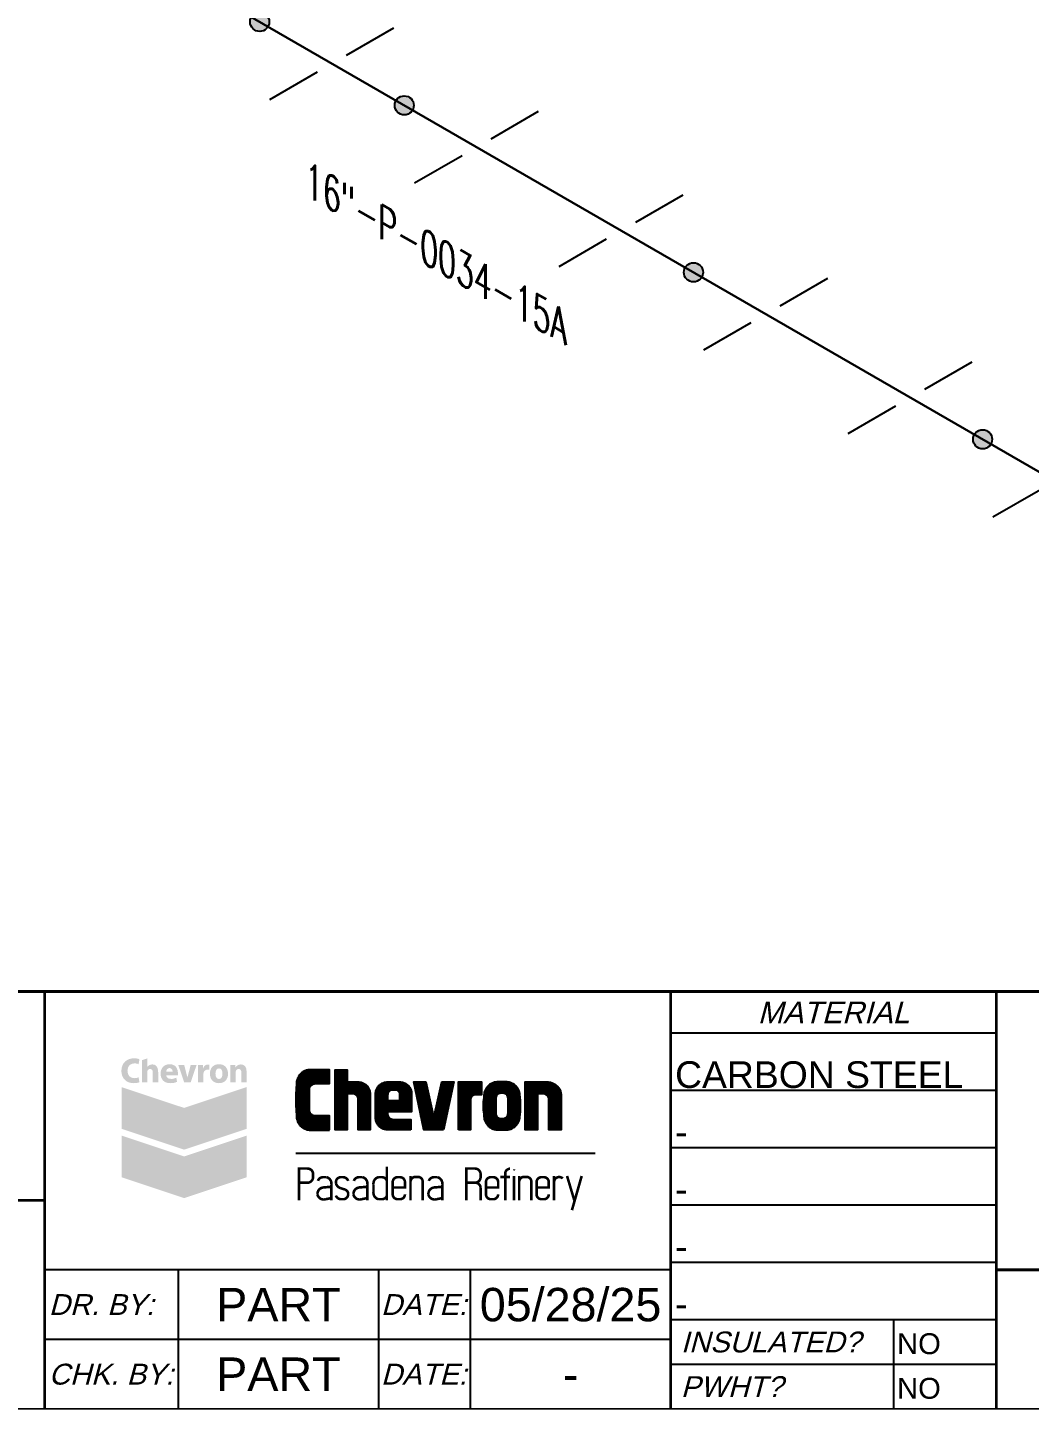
# Model space of a CAD drawing. Header units: inches. Extents: x 0.1 to 17.4, y 0.1 to 11.4.
# Drawn here: x 10.324 to 13.324, y 0.246 to 4.386 of the extents above; entities that cross this region are included whole.
import ezdxf
from ezdxf.enums import TextEntityAlignment as Align

# ---------------------------------------------------------------- set-up
doc = ezdxf.new("R2010")
doc.units = ezdxf.units.IN
doc.header["$MEASUREMENT"] = 0
for name, color, linetype in [('BORDER', 3, 'Continuous'), ('BORDERTEXT', 7, 'Continuous'), ('FITTINGS', 4, 'Continuous'), ('LOGO', 8, 'Continuous'), ('TEXT', 7, 'Continuous'), ('WELD POINTS', 41, 'Continuous')]:
    doc.layers.add(name, color=color, linetype=linetype)
doc.layers.add('PIPE', color=7, linetype='Continuous', lineweight=30)
doc.styles.add('FEASStandard', font='arial.ttf')
doc.styles.add('PART_Standard', font='romans', dxfattribs={"width": 0.8, "height": 0.09})
doc.styles.add('Richmond', font='arial.ttf')

# ---------------------------------------------------------------- blocks, each defined once
blk = doc.blocks.new('Border')
at = {"layer": 'LOGO', "lineweight": 0}
h = blk.add_hatch(color=164, dxfattribs=at)
edge = h.paths.add_edge_path()
edge.add_spline(control_points=[(10.6588, 1.2286), (10.656, 1.2272), (10.6503, 1.2255), (10.6417, 1.2255), (10.6182, 1.2255), (10.6047, 1.2417), (10.6047, 1.2623), (10.6047, 1.2869), (10.6219, 1.3), (10.6433, 1.3), (10.6516, 1.3), (10.656, 1.2984), (10.6588, 1.2969), (10.6588, 1.2969), (10.6562, 1.2822), (10.6562, 1.2822), (10.6531, 1.2836), (10.6497, 1.2848), (10.644, 1.2848), (10.6338, 1.2848), (10.6229, 1.2788), (10.6229, 1.2626), (10.6229, 1.2482), (10.6316, 1.2405), (10.644, 1.2405), (10.649, 1.2405), (10.6523, 1.2415), (10.6562, 1.2433), (10.6562, 1.2433), (10.6588, 1.2286), (10.6588, 1.2286)], knot_values=[0, 0, 0, 0, 1, 1, 1, 2, 2, 2, 3, 3, 3, 4, 4, 4, 5, 5, 5, 6, 6, 6, 7, 7, 7, 8, 8, 8, 9, 9, 9, 10, 10, 10, 10], degree=3, periodic=0)
h = blk.add_hatch(color=164, dxfattribs=at)
edge = h.paths.add_edge_path()
edge.add_spline(control_points=[(10.6979, 1.2817), (10.6916, 1.2817), (10.6855, 1.2788), (10.6823, 1.2742), (10.6823, 1.2742), (10.6821, 1.2742), (10.6821, 1.2742), (10.6821, 1.2742), (10.6821, 1.2997), (10.6821, 1.2997), (10.6821, 1.2997), (10.6662, 1.2942), (10.6662, 1.2942), (10.6662, 1.2942), (10.6662, 1.2277), (10.6662, 1.2277), (10.6662, 1.2277), (10.6821, 1.2277), (10.6821, 1.2277), (10.6821, 1.2277), (10.6821, 1.2587), (10.6821, 1.2587), (10.6821, 1.2632), (10.6851, 1.2681), (10.6906, 1.2681), (10.6966, 1.2681), (10.6989, 1.2633), (10.6989, 1.2565), (10.6989, 1.2565), (10.6989, 1.2277), (10.6989, 1.2277), (10.6989, 1.2277), (10.7149, 1.2277), (10.7149, 1.2277), (10.7149, 1.2277), (10.7149, 1.2587), (10.7149, 1.2587), (10.7149, 1.2745), (10.7081, 1.2817), (10.6979, 1.2817)], knot_values=[0, 0, 0, 0, 1, 1, 1, 2, 2, 2, 3, 3, 3, 4, 4, 4, 5, 5, 5, 6, 6, 6, 7, 7, 7, 8, 8, 8, 9, 9, 9, 10, 10, 10, 11, 11, 11, 12, 12, 12, 13, 13, 13, 13], degree=3, periodic=0)
h = blk.add_hatch(color=164, dxfattribs=at)
edge = h.paths.add_edge_path(flags=16)
edge.add_spline(control_points=[(10.7582, 1.26), (10.7582, 1.2639), (10.7563, 1.2708), (10.7489, 1.2708), (10.7424, 1.2708), (10.7393, 1.2652), (10.7389, 1.26), (10.7389, 1.26), (10.7582, 1.26), (10.7582, 1.26)], knot_values=[0, 0, 0, 0, 1, 1, 1, 2, 2, 2, 3, 3, 3, 3], degree=3, periodic=0)
edge = h.paths.add_edge_path()
edge.add_spline(control_points=[(10.739, 1.2487), (10.7396, 1.2419), (10.7452, 1.2384), (10.7538, 1.2383), (10.759, 1.2382), (10.765, 1.2397), (10.7691, 1.2421), (10.7691, 1.2421), (10.7715, 1.2297), (10.7715, 1.2297), (10.7654, 1.2267), (10.7585, 1.2255), (10.7514, 1.2255), (10.7324, 1.2255), (10.7222, 1.2369), (10.7222, 1.2544), (10.7222, 1.2713), (10.7332, 1.2823), (10.7496, 1.2823), (10.7665, 1.2823), (10.7741, 1.2698), (10.7741, 1.2542), (10.7741, 1.2526), (10.7739, 1.2499), (10.7737, 1.2487), (10.7737, 1.2487), (10.739, 1.2487), (10.739, 1.2487)], knot_values=[0, 0, 0, 0, 1, 1, 1, 2, 2, 2, 3, 3, 3, 4, 4, 4, 5, 5, 5, 6, 6, 6, 7, 7, 7, 8, 8, 8, 9, 9, 9, 9], degree=3, periodic=0)
blk.add_hatch(color=164, dxfattribs=at).paths.add_polyline_path([(10.7929, 1.2277), (10.7752, 1.28), (10.7928, 1.28), (10.8024, 1.243), (10.8027, 1.243), (10.8123, 1.28), (10.8299, 1.28), (10.8123, 1.2277)])
h = blk.add_hatch(color=164, dxfattribs=at)
edge = h.paths.add_edge_path()
edge.add_spline(control_points=[(10.8345, 1.2628), (10.8345, 1.2705), (10.8342, 1.2756), (10.8339, 1.28), (10.8339, 1.28), (10.8489, 1.28), (10.8489, 1.28), (10.8489, 1.28), (10.8494, 1.2703), (10.8494, 1.2703), (10.8494, 1.2703), (10.8498, 1.2703), (10.8498, 1.2703), (10.8524, 1.278), (10.8575, 1.2809), (10.8627, 1.2812), (10.8651, 1.2814), (10.8665, 1.2812), (10.868, 1.2809), (10.868, 1.2809), (10.868, 1.2656), (10.868, 1.2656), (10.8665, 1.2659), (10.8636, 1.2662), (10.8616, 1.266), (10.8554, 1.2655), (10.8517, 1.261), (10.8507, 1.2559), (10.8505, 1.2548), (10.8504, 1.2536), (10.8504, 1.2522), (10.8504, 1.2522), (10.8504, 1.2277), (10.8504, 1.2277), (10.8504, 1.2277), (10.8345, 1.2277), (10.8345, 1.2277), (10.8345, 1.2277), (10.8345, 1.2628), (10.8345, 1.2628)], knot_values=[0, 0, 0, 0, 1, 1, 1, 2, 2, 2, 3, 3, 3, 4, 4, 4, 5, 5, 5, 6, 6, 6, 7, 7, 7, 8, 8, 8, 9, 9, 9, 10, 10, 10, 11, 11, 11, 12, 12, 12, 13, 13, 13, 13], degree=3, periodic=0)
h = blk.add_hatch(color=164, dxfattribs=at)
edge = h.paths.add_edge_path(flags=16)
edge.add_spline(control_points=[(10.9075, 1.2539), (10.9075, 1.2624), (10.9046, 1.2698), (10.897, 1.2698), (10.8894, 1.2698), (10.8865, 1.2624), (10.8865, 1.2539), (10.8865, 1.2453), (10.8894, 1.2379), (10.897, 1.2379), (10.9046, 1.2379), (10.9075, 1.2453), (10.9075, 1.2539)], knot_values=[0, 0, 0, 0, 1, 1, 1, 2, 2, 2, 3, 3, 3, 4, 4, 4, 4], degree=3, periodic=0)
edge = h.paths.add_edge_path()
edge.add_spline(control_points=[(10.9241, 1.2539), (10.9241, 1.2367), (10.9138, 1.2255), (10.897, 1.2255), (10.8802, 1.2255), (10.8699, 1.2367), (10.8699, 1.2539), (10.8699, 1.271), (10.8802, 1.2823), (10.897, 1.2823), (10.9138, 1.2823), (10.9241, 1.271), (10.9241, 1.2539)], knot_values=[0, 0, 0, 0, 1, 1, 1, 2, 2, 2, 3, 3, 3, 4, 4, 4, 4], degree=3, periodic=0)
h = blk.add_hatch(color=164, dxfattribs=at)
edge = h.paths.add_edge_path()
edge.add_spline(control_points=[(10.9312, 1.2633), (10.9312, 1.2699), (10.9309, 1.2755), (10.9306, 1.28), (10.9306, 1.28), (10.9456, 1.28), (10.9456, 1.28), (10.9456, 1.28), (10.946, 1.2727), (10.946, 1.2727), (10.946, 1.2727), (10.9463, 1.2727), (10.9463, 1.2727), (10.9484, 1.2761), (10.9539, 1.2817), (10.9625, 1.2817), (10.973, 1.2817), (10.9799, 1.2745), (10.9799, 1.2591), (10.9799, 1.2591), (10.9799, 1.2277), (10.9799, 1.2277), (10.9799, 1.2277), (10.964, 1.2277), (10.964, 1.2277), (10.964, 1.2277), (10.964, 1.2567), (10.964, 1.2567), (10.964, 1.2635), (10.9616, 1.2681), (10.9559, 1.2681), (10.9514, 1.2681), (10.9487, 1.2649), (10.9477, 1.262), (10.9473, 1.2609), (10.9471, 1.2594), (10.9471, 1.2579), (10.9471, 1.2579), (10.9471, 1.2277), (10.9471, 1.2277), (10.9471, 1.2277), (10.9312, 1.2277), (10.9312, 1.2277), (10.9312, 1.2277), (10.9312, 1.2633), (10.9312, 1.2633)], knot_values=[0, 0, 0, 0, 1, 1, 1, 2, 2, 2, 3, 3, 3, 4, 4, 4, 5, 5, 5, 6, 6, 6, 7, 7, 7, 8, 8, 8, 9, 9, 9, 10, 10, 10, 11, 11, 11, 12, 12, 12, 13, 13, 13, 14, 14, 14, 15, 15, 15, 15], degree=3, periodic=0)
h = blk.add_hatch(color=150, dxfattribs=at)
h.set_gradient(color1=(0, 127, 255), color2=(0, 59, 117), rotation=45, one_color=1, tint=0.23, name='HEMISPHERICAL')
h.paths.add_polyline_path([(10.6053, 1.0889), (10.6052, 1.2138), (10.7926, 1.1514)])
h = blk.add_hatch(color=142, dxfattribs=at)
h.set_gradient(color1=(0, 153, 204), color2=(0, 57, 77), rotation=75, one_color=1, tint=0.15, name='INVCYLINDER')
h.paths.add_polyline_path([(10.9799, 1.2138), (10.7926, 1.1514), (10.6052, 1.0889), (10.7925, 1.0265), (10.9799, 1.0889)])
h = blk.add_hatch(color=242, dxfattribs=at)
h.set_gradient(color1=(204, 0, 51), color2=(102, 0, 26), rotation=45, one_color=1, tint=0.2, name='HEMISPHERICAL')
h.paths.add_polyline_path([(10.6053, 0.9438), (10.6052, 1.0687), (10.7926, 1.0062)])
h = blk.add_hatch(color=1, dxfattribs=at)
h.set_gradient(color1=(255, 0, 0), color2=(87, 0, 0), rotation=75, one_color=1, tint=0.17, name='INVCYLINDER')
h.paths.add_polyline_path([(10.9799, 1.0686), (10.7926, 1.0062), (10.6052, 0.9438), (10.7925, 0.8813), (10.9799, 0.9438)])
at = {"layer": 'BORDER'}
for p, q in [((13.225, 1.375), (12.25, 1.375)), ((13.225, 1.2035), (12.25, 1.2035)), ((13.225, 1.0319), (12.25, 1.0319)), ((13.225, 0.8604), (12.25, 0.8604)), ((12.25, 0.6667), (10.375, 0.6667)), ((10.775, 0.6667), (10.775, 0.25)), ((11.375, 0.6667), (11.375, 0.25)), ((11.65, 0.25), (11.65, 0.6667)), ((13.225, 0.6888), (12.25, 0.6888)), ((13.225, 0.5173), (12.25, 0.5173)), ((12.9167, 0.5173), (12.9167, 0.25)), ((12.25, 0.4583), (10.375, 0.4583)), ((13.225, 0.3836), (12.25, 0.3836))]:
    blk.add_line(p, q, dxfattribs=at)
at = {"layer": 'BORDER', "const_width": 0.005}
blk.add_lwpolyline([(0.25, 0.25), (17.25, 0.25), (17.25, 11.25), (0.25, 11.25)], close=True, dxfattribs=at)
at = {"layer": 'BORDER', "const_width": 0.00833}
for points in [[(17.25, 1.5), (0.25, 1.5)], [(10.375, 0.25), (10.375, 1.5)], [(12.25, 0.25), (12.25, 1.5)], [(13.225, 0.25), (13.225, 1.5)], [(7.6336, 0.875), (10.375, 0.875)], [(13.225, 0.6667), (17.25, 0.6667)]]:
    blk.add_lwpolyline(points, dxfattribs=at)
at = {"layer": 'LOGO'}
for p, q in [((11.1363, 1.1034), (11.1363, 1.2476)), ((11.1395, 1.0992), (11.1395, 1.2516)), ((11.1426, 1.0963), (11.1426, 1.2548)), ((11.1457, 1.0937), (11.1457, 1.2574)), ((11.1488, 1.0915), (11.1488, 1.2596)), ((11.152, 1.0898), (11.152, 1.2613)), ((11.1551, 1.0883), (11.1551, 1.2627)), ((11.1582, 1.087), (11.1582, 1.264)), ((11.1613, 1.0863), (11.1613, 1.2648)), ((11.1645, 1.0856), (11.1645, 1.2653)), ((11.1676, 1.0853), (11.1676, 1.2658)), ((11.1707, 1.216), (11.1707, 1.2659)), ((11.1738, 1.2196), (11.1738, 1.2659)), ((11.177, 1.2219), (11.177, 1.2659)), ((11.1801, 1.2234), (11.1801, 1.2659)), ((11.1832, 1.2241), (11.1832, 1.2659)), ((11.1863, 1.2242), (11.1863, 1.2659)), ((11.1895, 1.2242), (11.1895, 1.2659)), ((11.1926, 1.2242), (11.1926, 1.2659)), ((11.1957, 1.2242), (11.1957, 1.2659)), ((11.1988, 1.2242), (11.1988, 1.2659)), ((11.202, 1.2242), (11.202, 1.2659)), ((11.2051, 1.2242), (11.2051, 1.2659)), ((11.2082, 1.2242), (11.2082, 1.2659)), ((11.2113, 1.2242), (11.2113, 1.2659)), ((11.2145, 1.2242), (11.2145, 1.2659)), ((11.2176, 1.2242), (11.2176, 1.2659)), ((11.2207, 1.2242), (11.2207, 1.2659)), ((11.2238, 1.2242), (11.2238, 1.2659)), ((11.227, 1.2242), (11.227, 1.2659)), ((11.2457, 1.0857), (11.2457, 1.2659)), ((11.2488, 1.0857), (11.2488, 1.2659)), ((11.252, 1.0857), (11.252, 1.2659)), ((11.2551, 1.0857), (11.2551, 1.2659)), ((11.2582, 1.0857), (11.2582, 1.2659)), ((11.2613, 1.0857), (11.2613, 1.2659)), ((11.2645, 1.0857), (11.2645, 1.2659)), ((11.2676, 1.0857), (11.2676, 1.2659)), ((11.2707, 1.0857), (11.2707, 1.2659)), ((11.2738, 1.0857), (11.2738, 1.2659)), ((11.277, 1.0857), (11.277, 1.2659)), ((11.2801, 1.0857), (11.2801, 1.2659)), ((11.1301, 1.1184), (11.1301, 1.2326)), ((11.1332, 1.109), (11.1332, 1.242)), ((11.2832, 1.1936), (11.2832, 1.2294)), ((11.2863, 1.1936), (11.2863, 1.2294)), ((11.2895, 1.1936), (11.2895, 1.2294)), ((11.2926, 1.1936), (11.2926, 1.2294)), ((11.2957, 1.1936), (11.2957, 1.2294)), ((11.2988, 1.1936), (11.2988, 1.2294)), ((11.302, 1.193), (11.302, 1.2294)), ((11.3051, 1.1917), (11.3051, 1.2294)), ((11.3082, 1.1896), (11.3082, 1.2294)), ((11.3113, 1.1859), (11.3113, 1.2294)), ((11.3145, 1.0857), (11.3145, 1.2294)), ((11.3176, 1.0857), (11.3176, 1.2291)), ((11.3207, 1.0857), (11.3207, 1.2286)), ((11.3238, 1.0857), (11.3238, 1.2281)), ((11.327, 1.0857), (11.327, 1.2269)), ((11.3301, 1.0857), (11.3301, 1.2255)), ((11.3332, 1.0857), (11.3332, 1.2236)), ((11.3363, 1.0857), (11.3363, 1.2213)), ((11.3395, 1.0857), (11.3395, 1.2186)), ((11.3426, 1.0857), (11.3426, 1.2147)), ((11.3457, 1.0857), (11.3457, 1.2097)), ((11.3676, 1.1112), (11.3676, 1.2042)), ((11.3707, 1.1039), (11.3707, 1.2113)), ((11.3738, 1.0993), (11.3738, 1.2159)), ((11.377, 1.0958), (11.377, 1.2194)), ((11.3801, 1.0931), (11.3801, 1.222)), ((11.3832, 1.0909), (11.3832, 1.2243)), ((11.3863, 1.0892), (11.3863, 1.2259)), ((11.3895, 1.0879), (11.3895, 1.2273)), ((11.3926, 1.0871), (11.3926, 1.2283)), ((11.3957, 1.0863), (11.3957, 1.2288)), ((11.3988, 1.0859), (11.3988, 1.2293)), ((11.402, 1.1393), (11.402, 1.2294)), ((11.4051, 1.1996), (11.4051, 1.2294)), ((11.4082, 1.2023), (11.4082, 1.2294)), ((11.4113, 1.2041), (11.4113, 1.2294)), ((11.4145, 1.2047), (11.4145, 1.2294)), ((11.4176, 1.2048), (11.4176, 1.2294)), ((11.4207, 1.2048), (11.4207, 1.2294)), ((11.4238, 1.2048), (11.4238, 1.2294)), ((11.427, 1.2047), (11.427, 1.2294)), ((11.4301, 1.204), (11.4301, 1.2294)), ((11.4332, 1.2022), (11.4332, 1.2294)), ((11.4363, 1.1992), (11.4363, 1.2294)), ((11.4395, 1.1393), (11.4395, 1.2294)), ((11.4426, 1.1393), (11.4426, 1.229)), ((11.4457, 1.1393), (11.4457, 1.2285)), ((11.4488, 1.1393), (11.4488, 1.2279)), ((11.452, 1.1393), (11.452, 1.2266)), ((11.4551, 1.1393), (11.4551, 1.2252)), ((11.4582, 1.1393), (11.4582, 1.2232)), ((11.4613, 1.1393), (11.4613, 1.2208)), ((11.4645, 1.1393), (11.4645, 1.2179)), ((11.4676, 1.1393), (11.4676, 1.2139)), ((11.4707, 1.1393), (11.4707, 1.2084)), ((11.4832, 1.2163), (11.4832, 1.2294)), ((11.4863, 1.2013), (11.4863, 1.2294)), ((11.4895, 1.1863), (11.4895, 1.2294)), ((11.4926, 1.1712), (11.4926, 1.2294)), ((11.4957, 1.1562), (11.4957, 1.2294)), ((11.4988, 1.1412), (11.4988, 1.2294)), ((11.502, 1.1262), (11.502, 1.2294)), ((11.5051, 1.1112), (11.5051, 1.2294)), ((11.5082, 1.0962), (11.5082, 1.2294)), ((11.5113, 1.0857), (11.5113, 1.2294)), ((11.5145, 1.0857), (11.5145, 1.2294)), ((11.5176, 1.0857), (11.5176, 1.2237)), ((11.5207, 1.0857), (11.5207, 1.2095)), ((11.5582, 1.0857), (11.5582, 1.2011)), ((11.5613, 1.0857), (11.5613, 1.2148)), ((11.5645, 1.0857), (11.5645, 1.2285)), ((11.5676, 1.0857), (11.5676, 1.2294)), ((11.5707, 1.0894), (11.5707, 1.2294)), ((11.5738, 1.1042), (11.5738, 1.2294)), ((11.577, 1.1189), (11.577, 1.2294)), ((11.5801, 1.1337), (11.5801, 1.2294)), ((11.5832, 1.1485), (11.5832, 1.2294)), ((11.5863, 1.1633), (11.5863, 1.2294)), ((11.5895, 1.1781), (11.5895, 1.2294)), ((11.5926, 1.1929), (11.5926, 1.2294)), ((11.5957, 1.2077), (11.5957, 1.2294)), ((11.5988, 1.2225), (11.5988, 1.2294)), ((11.6145, 1.0857), (11.6145, 1.2294)), ((11.6176, 1.0857), (11.6176, 1.2294)), ((11.6207, 1.0857), (11.6207, 1.2294)), ((11.6238, 1.0857), (11.6238, 1.2294)), ((11.627, 1.0857), (11.627, 1.2294)), ((11.6301, 1.0857), (11.6301, 1.2294)), ((11.6332, 1.0857), (11.6332, 1.2294)), ((11.6363, 1.0857), (11.6363, 1.2294)), ((11.6395, 1.0857), (11.6395, 1.2294)), ((11.6426, 1.0857), (11.6426, 1.2294)), ((11.6457, 1.0857), (11.6457, 1.2294)), ((11.6488, 1.0857), (11.6488, 1.2294)), ((11.652, 1.1827), (11.652, 1.2294)), ((11.6551, 1.1867), (11.6551, 1.2294)), ((11.6582, 1.189), (11.6582, 1.2294)), ((11.6613, 1.1902), (11.6613, 1.2294)), ((11.6645, 1.1906), (11.6645, 1.2294)), ((11.6676, 1.1907), (11.6676, 1.2294)), ((11.6707, 1.1907), (11.6707, 1.2294)), ((11.6738, 1.1907), (11.6738, 1.2294)), ((11.677, 1.1907), (11.677, 1.2294)), ((11.6801, 1.1907), (11.6801, 1.2294)), ((11.6832, 1.1907), (11.6832, 1.2294)), ((11.6957, 1.1074), (11.6957, 1.2077)), ((11.6988, 1.1026), (11.6988, 1.2126)), ((11.702, 1.0988), (11.702, 1.2163)), ((11.7051, 1.0956), (11.7051, 1.2195)), ((11.7082, 1.0934), (11.7082, 1.2218)), ((11.7113, 1.0915), (11.7113, 1.2238)), ((11.7145, 1.0898), (11.7145, 1.2253)), ((11.7176, 1.0883), (11.7176, 1.2268)), ((11.7207, 1.0874), (11.7207, 1.2279)), ((11.7238, 1.0867), (11.7238, 1.2285)), ((11.727, 1.1848), (11.727, 1.229)), ((11.7301, 1.1904), (11.7301, 1.2294)), ((11.7332, 1.193), (11.7332, 1.2294)), ((11.7363, 1.1944), (11.7363, 1.2294)), ((11.7395, 1.195), (11.7395, 1.2294)), ((11.7426, 1.1952), (11.7426, 1.2294)), ((11.7457, 1.1952), (11.7457, 1.2294)), ((11.7488, 1.1951), (11.7488, 1.2294)), ((11.752, 1.1946), (11.752, 1.2294)), ((11.7551, 1.1933), (11.7551, 1.2294)), ((11.7582, 1.1909), (11.7582, 1.2294)), ((11.7613, 1.1865), (11.7613, 1.2291)), ((11.7645, 1.0865), (11.7645, 1.2286)), ((11.7676, 1.0873), (11.7676, 1.228)), ((11.7707, 1.0882), (11.7707, 1.227)), ((11.7738, 1.0895), (11.7738, 1.2256)), ((11.777, 1.0911), (11.777, 1.2242)), ((11.7801, 1.093), (11.7801, 1.2221)), ((11.7832, 1.0952), (11.7832, 1.2199)), ((11.7863, 1.0982), (11.7863, 1.2169)), ((11.7895, 1.1016), (11.7895, 1.2135)), ((11.7926, 1.1064), (11.7926, 1.2088)), ((11.7957, 1.1127), (11.7957, 1.2024)), ((11.8145, 1.0857), (11.8145, 1.2294)), ((11.8176, 1.0857), (11.8176, 1.2294)), ((11.8207, 1.0857), (11.8207, 1.2294)), ((11.8238, 1.0857), (11.8238, 1.2294)), ((11.827, 1.0857), (11.827, 1.2294)), ((11.8301, 1.0857), (11.8301, 1.2294)), ((11.8332, 1.0857), (11.8332, 1.2294)), ((11.8363, 1.0857), (11.8363, 1.2294)), ((11.8395, 1.0857), (11.8395, 1.2294)), ((11.8426, 1.0857), (11.8426, 1.2294)), ((11.8457, 1.0857), (11.8457, 1.2294)), ((11.8488, 1.0857), (11.8488, 1.2294)), ((11.852, 1.1936), (11.852, 1.2294)), ((11.8551, 1.1936), (11.8551, 1.2294)), ((11.8582, 1.1936), (11.8582, 1.2294)), ((11.8613, 1.1936), (11.8613, 1.2294)), ((11.8645, 1.1936), (11.8645, 1.2294)), ((11.8676, 1.1936), (11.8676, 1.2294)), ((11.8707, 1.1934), (11.8707, 1.2294)), ((11.8738, 1.1926), (11.8738, 1.2294)), ((11.877, 1.191), (11.877, 1.2294)), ((11.8801, 1.1885), (11.8801, 1.2294)), ((11.8832, 1.1839), (11.8832, 1.2293)), ((11.8863, 1.0857), (11.8863, 1.2288)), ((11.8895, 1.0857), (11.8895, 1.2284)), ((11.8926, 1.0857), (11.8926, 1.2277)), ((11.8957, 1.0857), (11.8957, 1.2264)), ((11.8988, 1.0857), (11.8988, 1.2249)), ((11.902, 1.0857), (11.902, 1.2233)), ((11.9051, 1.0857), (11.9051, 1.2213)), ((11.9082, 1.0857), (11.9082, 1.2187)), ((11.9113, 1.0857), (11.9113, 1.2155)), ((11.9145, 1.0857), (11.9145, 1.2116)), ((11.9176, 1.0857), (11.9176, 1.206)), ((11.3488, 1.0857), (11.3488, 1.2005)), ((11.4051, 1.1393), (11.4051, 1.1735)), ((11.4082, 1.1393), (11.4082, 1.1735)), ((11.4113, 1.1393), (11.4113, 1.1735)), ((11.4145, 1.1393), (11.4145, 1.1735)), ((11.4176, 1.1393), (11.4176, 1.1735)), ((11.4207, 1.1393), (11.4207, 1.1735)), ((11.4238, 1.1393), (11.4238, 1.1735)), ((11.427, 1.1393), (11.427, 1.1735)), ((11.4301, 1.1393), (11.4301, 1.1735)), ((11.4332, 1.1393), (11.4332, 1.1735)), ((11.4363, 1.1393), (11.4363, 1.1735)), ((11.4738, 1.1393), (11.4738, 1.1964)), ((11.5238, 1.0857), (11.5238, 1.1952)), ((11.527, 1.0857), (11.527, 1.181)), ((11.5301, 1.0857), (11.5301, 1.1668)), ((11.5488, 1.0857), (11.5488, 1.16)), ((11.552, 1.0857), (11.552, 1.1737)), ((11.5551, 1.0857), (11.5551, 1.1874)), ((11.6895, 1.1426), (11.6895, 1.1726)), ((11.6926, 1.1146), (11.6926, 1.2006)), ((11.7988, 1.1307), (11.7988, 1.1838)), ((11.9207, 1.0857), (11.9207, 1.1981)), ((11.1707, 1.0852), (11.1707, 1.1357)), ((11.1738, 1.0852), (11.1738, 1.132)), ((11.177, 1.0852), (11.177, 1.1297)), ((11.1801, 1.0852), (11.1801, 1.1284)), ((11.1832, 1.0852), (11.1832, 1.1277)), ((11.1863, 1.0852), (11.1863, 1.1274)), ((11.1895, 1.0852), (11.1895, 1.1274)), ((11.1926, 1.0852), (11.1926, 1.1274)), ((11.1957, 1.0852), (11.1957, 1.1274)), ((11.1988, 1.0852), (11.1988, 1.1274)), ((11.202, 1.0852), (11.202, 1.1274)), ((11.2051, 1.0852), (11.2051, 1.1274)), ((11.2082, 1.0852), (11.2082, 1.1274)), ((11.2113, 1.0852), (11.2113, 1.1274)), ((11.2145, 1.0852), (11.2145, 1.1274)), ((11.2176, 1.0852), (11.2176, 1.1274)), ((11.2207, 1.0852), (11.2207, 1.1274)), ((11.2238, 1.0852), (11.2238, 1.1274)), ((11.227, 1.0852), (11.227, 1.1274)), ((11.402, 1.0857), (11.402, 1.1316)), ((11.4051, 1.0857), (11.4051, 1.1245)), ((11.4082, 1.0857), (11.4082, 1.121)), ((11.4113, 1.0857), (11.4113, 1.1191)), ((11.5332, 1.0857), (11.5332, 1.1526)), ((11.5363, 1.0857), (11.5363, 1.1384)), ((11.5395, 1.0857), (11.5395, 1.1242)), ((11.5426, 1.0857), (11.5426, 1.1326)), ((11.5457, 1.0857), (11.5457, 1.1463)), ((11.727, 1.0861), (11.727, 1.1304)), ((11.7301, 1.0858), (11.7301, 1.125)), ((11.7332, 1.0857), (11.7332, 1.1224)), ((11.7363, 1.0857), (11.7363, 1.1208)), ((11.7395, 1.0857), (11.7395, 1.1201)), ((11.7426, 1.0857), (11.7426, 1.12)), ((11.7457, 1.0857), (11.7457, 1.12)), ((11.7488, 1.0857), (11.7488, 1.12)), ((11.752, 1.0857), (11.752, 1.1206)), ((11.7551, 1.0857), (11.7551, 1.1219)), ((11.7582, 1.0858), (11.7582, 1.1243)), ((11.7613, 1.0861), (11.7613, 1.1286)), ((11.4145, 1.0857), (11.4145, 1.1177)), ((11.4176, 1.0857), (11.4176, 1.1172)), ((11.4207, 1.0857), (11.4207, 1.117)), ((11.4238, 1.0857), (11.4238, 1.117)), ((11.427, 1.0857), (11.427, 1.117)), ((11.4301, 1.0857), (11.4301, 1.117)), ((11.4332, 1.0857), (11.4332, 1.117)), ((11.4363, 1.0857), (11.4363, 1.117)), ((11.4395, 1.0857), (11.4395, 1.117)), ((11.4426, 1.0857), (11.4426, 1.117)), ((11.4457, 1.0857), (11.4457, 1.117)), ((11.4488, 1.0857), (11.4488, 1.117)), ((11.452, 1.0857), (11.452, 1.117)), ((11.4551, 1.0857), (11.4551, 1.117)), ((11.4582, 1.0857), (11.4582, 1.117)), ((11.4613, 1.0857), (11.4613, 1.117)), ((11.4645, 1.0857), (11.4645, 1.117)), ((11.4676, 1.0857), (11.4676, 1.117)), ((11.4707, 1.0857), (11.4707, 1.117))]:
    blk.add_line(p, q, dxfattribs=at)
for points in [[(11.2283, 1.0857), (11.2283, 1.1274), (11.1858, 1.1274), (11.1842, 1.1277), (11.1826, 1.1278), (11.1811, 1.128), (11.1798, 1.1286), (11.1783, 1.1292), (11.1768, 1.1298), (11.1756, 1.1307), (11.1744, 1.1316), (11.173, 1.1326), (11.1721, 1.1337), (11.1711, 1.135), (11.1703, 1.1364), (11.1696, 1.1379), (11.169, 1.1393), (11.1684, 1.1407), (11.1682, 1.1422), (11.1681, 1.1438), (11.1678, 1.1454), (11.1678, 1.2063), (11.1681, 1.2078), (11.1682, 1.2095), (11.1684, 1.211), (11.169, 1.2125), (11.1696, 1.214), (11.1703, 1.2153), (11.1711, 1.2167), (11.1721, 1.2179), (11.173, 1.2189), (11.1744, 1.22), (11.1756, 1.2209), (11.1768, 1.2218), (11.1783, 1.2225), (11.1798, 1.2233), (11.1811, 1.2236), (11.1826, 1.224), (11.1842, 1.2242), (11.1858, 1.2242), (11.2283, 1.2242), (11.2283, 1.2659), (11.1709, 1.2659), (11.1685, 1.2659), (11.166, 1.2655), (11.1637, 1.2652), (11.1613, 1.2648), (11.1588, 1.2643), (11.1567, 1.2634), (11.1546, 1.2625), (11.1522, 1.2614), (11.1501, 1.2603), (11.1478, 1.259), (11.1459, 1.2576), (11.1441, 1.2562), (11.1423, 1.2545), (11.1405, 1.2527), (11.1388, 1.2509), (11.1375, 1.2491), (11.136, 1.2472), (11.1348, 1.245), (11.1337, 1.2428), (11.1325, 1.2407), (11.1317, 1.2384), (11.131, 1.2362), (11.1303, 1.2337), (11.1299, 1.2314), (11.1295, 1.229), (11.1294, 1.2266), (11.1292, 1.2242)], [(11.1292, 1.2249), (11.1279, 1.2087), (11.1272, 1.1924), (11.127, 1.1762), (11.1272, 1.16), (11.1279, 1.1436), (11.1292, 1.1274), (11.1292, 1.1269), (11.1294, 1.1245), (11.1295, 1.122), (11.1299, 1.1197), (11.1303, 1.1172), (11.131, 1.1148), (11.1317, 1.1125), (11.1325, 1.1103), (11.1337, 1.108), (11.1348, 1.1061), (11.136, 1.1038), (11.1375, 1.1019), (11.1388, 1.0999), (11.1405, 1.0981), (11.1423, 1.0965), (11.1441, 1.0948), (11.1459, 1.0935), (11.1478, 1.092), (11.1501, 1.0908), (11.1522, 1.0897), (11.1546, 1.0885), (11.1567, 1.0875), (11.1588, 1.0867), (11.1613, 1.0863), (11.1637, 1.0857), (11.166, 1.0854), (11.1685, 1.0852), (11.1709, 1.0852), (11.2283, 1.0852)], [(11.4389, 1.1735), (11.4388, 1.1911), (11.4388, 1.1924), (11.4386, 1.1938), (11.4385, 1.1951), (11.4378, 1.1963), (11.4372, 1.1976), (11.4365, 1.1988), (11.436, 1.1999), (11.435, 1.2009), (11.434, 1.2017), (11.4329, 1.2024), (11.4316, 1.2031), (11.4306, 1.2037), (11.4292, 1.2044), (11.4279, 1.2045), (11.4268, 1.2048), (11.4252, 1.2048), (11.4159, 1.2048), (11.4145, 1.2048), (11.4134, 1.2045), (11.4118, 1.2044), (11.4107, 1.2037), (11.4094, 1.2031), (11.4084, 1.2024), (11.4073, 1.2017), (11.4063, 1.2009), (11.4053, 1.1999), (11.4045, 1.1988), (11.4039, 1.1976), (11.4035, 1.1963), (11.4028, 1.1951), (11.4024, 1.1938), (11.4024, 1.1924), (11.4022, 1.1911), (11.4022, 1.1735), (11.4389, 1.1735)], [(11.5699, 1.0857), (11.5104, 1.0857), (11.4805, 1.2294), (11.5163, 1.2294), (11.54, 1.1215), (11.5647, 1.2294), (11.6003, 1.2294), (11.5699, 1.0857)], [(11.6144, 1.0857), (11.6144, 1.2294), (11.6837, 1.2294), (11.6837, 1.1907), (11.6652, 1.1907), (11.6638, 1.1906), (11.6623, 1.1904), (11.6611, 1.1901), (11.6598, 1.1897), (11.6585, 1.1891), (11.6573, 1.1886), (11.6562, 1.1877), (11.6551, 1.1868), (11.6542, 1.1859), (11.6533, 1.1847), (11.6524, 1.1837), (11.6519, 1.1825), (11.6513, 1.1811), (11.6509, 1.1799), (11.6506, 1.1787), (11.6504, 1.1772), (11.6503, 1.1758), (11.6503, 1.0857), (11.6144, 1.0857)]]:
    blk.add_lwpolyline(points, dxfattribs=at)
for points in [[(11.3311, 1.2251), (11.3329, 1.2239), (11.3347, 1.2225), (11.3365, 1.2212), (11.3383, 1.2197), (11.3398, 1.2182), (11.3414, 1.2164), (11.3426, 1.2146), (11.3441, 1.2128), (11.3452, 1.2108), (11.3461, 1.2089), (11.3471, 1.2068), (11.3479, 1.2047), (11.3483, 1.2026), (11.3489, 1.2003), (11.3492, 1.1981), (11.3494, 1.196), (11.3494, 1.1936), (11.3494, 1.0857), (11.3138, 1.0857), (11.3138, 1.1773, 0.414214), (11.2975, 1.1936), (11.2811, 1.1936), (11.2811, 1.0857), (11.2454, 1.0857), (11.2454, 1.2659), (11.2811, 1.2659), (11.2811, 1.2294), (11.3138, 1.2294), (11.316, 1.2294), (11.3183, 1.229), (11.3205, 1.2287), (11.3227, 1.2283), (11.3248, 1.2278), (11.327, 1.2269), (11.329, 1.226)], [(11.8967, 1.226), (11.899, 1.2249), (11.9011, 1.2239), (11.9033, 1.2225), (11.9053, 1.2212), (11.9071, 1.2197), (11.909, 1.218), (11.9107, 1.2162), (11.9123, 1.2144), (11.9137, 1.2126), (11.9152, 1.2107), (11.9164, 1.2086), (11.9174, 1.2063), (11.9185, 1.2042), (11.9194, 1.2018), (11.9203, 1.1997), (11.9209, 1.1972), (11.9212, 1.1949), (11.9218, 1.1925), (11.9219, 1.19), (11.9219, 1.1877), (11.9219, 1.0857), (11.8847, 1.0857), (11.8847, 1.1769, 0.414214), (11.868, 1.1936), (11.8513, 1.1936), (11.8513, 1.0857), (11.814, 1.0857), (11.814, 1.2294), (11.8802, 1.2294), (11.8826, 1.2294), (11.8851, 1.229), (11.8874, 1.2287), (11.89, 1.2283), (11.8923, 1.2278), (11.8946, 1.2269)]]:
    blk.add_lwpolyline(points, format="xyb", close=True, dxfattribs=at)
for points in [[(11.4713, 1.0857), (11.4018, 1.0857), (11.3995, 1.0858), (11.3973, 1.0861), (11.3951, 1.0864), (11.3929, 1.087), (11.3906, 1.0875), (11.3887, 1.0882), (11.3865, 1.0891), (11.3845, 1.0902), (11.3825, 1.0912), (11.3807, 1.0927), (11.3789, 1.0939), (11.3773, 1.0954), (11.3757, 1.0971), (11.3743, 1.0987), (11.3728, 1.1007), (11.3716, 1.1025), (11.3705, 1.1043), (11.3695, 1.1062), (11.3686, 1.1083), (11.3678, 1.1106), (11.3671, 1.1127), (11.3668, 1.1148), (11.3663, 1.117), (11.3662, 1.1191), (11.366, 1.1215), (11.366, 1.1936), (11.3662, 1.196), (11.3663, 1.1981), (11.3668, 1.2003), (11.3671, 1.2026), (11.3678, 1.2047), (11.3686, 1.2068), (11.3695, 1.2089), (11.3705, 1.2108), (11.3716, 1.2128), (11.3728, 1.2146), (11.3743, 1.2164), (11.3757, 1.2182), (11.3773, 1.2197), (11.3789, 1.2212), (11.3807, 1.2225), (11.3825, 1.2239), (11.3845, 1.2251), (11.3865, 1.226), (11.3887, 1.2269), (11.3906, 1.2278), (11.3929, 1.2283), (11.3951, 1.2287), (11.3973, 1.229), (11.3995, 1.2294), (11.4018, 1.2294), (11.4381, 1.2294), (11.4405, 1.2294), (11.4426, 1.229), (11.4447, 1.2287), (11.4471, 1.2283), (11.4492, 1.2278), (11.4513, 1.2269), (11.4534, 1.226), (11.4553, 1.2251), (11.4573, 1.2239), (11.4591, 1.2225), (11.4609, 1.2212), (11.4627, 1.2197), (11.4642, 1.2182), (11.4658, 1.2164), (11.467, 1.2146), (11.4683, 1.2128), (11.4696, 1.2108), (11.4705, 1.2089), (11.4714, 1.2068), (11.4723, 1.2047), (11.4728, 1.2026), (11.4732, 1.2003), (11.4737, 1.1981), (11.4739, 1.196), (11.4739, 1.1936), (11.4739, 1.1393), (11.4018, 1.1393), (11.4018, 1.1395), (11.4018, 1.1333), (11.4019, 1.1317), (11.4023, 1.1302), (11.4028, 1.1288), (11.4034, 1.1273), (11.4041, 1.126), (11.405, 1.1246), (11.4059, 1.1234), (11.407, 1.1221), (11.4081, 1.121), (11.4093, 1.1201), (11.4108, 1.1192), (11.4122, 1.1188), (11.4136, 1.118), (11.4151, 1.1174), (11.4165, 1.1173), (11.4181, 1.1171), (11.4198, 1.117), (11.4713, 1.117)], [(11.6961, 1.2086), (11.695, 1.2063), (11.694, 1.2042), (11.6931, 1.2018), (11.6922, 1.1997), (11.6916, 1.1972), (11.6911, 1.1949), (11.6908, 1.1925), (11.6905, 1.19), (11.6905, 1.1877), (11.6904, 1.1873), (11.6904, 1.1868), (11.6904, 1.1862), (11.6904, 1.1856), (11.6904, 1.1853), (11.6902, 1.1847), (11.6902, 1.1843), (11.6902, 1.1837), (11.6902, 1.1834), (11.69, 1.1826), (11.69, 1.1823), (11.69, 1.1817), (11.69, 1.1811), (11.69, 1.1807), (11.6899, 1.1803), (11.6899, 1.1798), (11.6899, 1.1792), (11.6899, 1.1787), (11.6899, 1.1781), (11.6899, 1.1778), (11.6896, 1.1772), (11.6896, 1.1767), (11.6896, 1.1762), (11.6895, 1.1756), (11.6895, 1.1753), (11.6895, 1.1747), (11.6895, 1.1742), (11.6895, 1.1736), (11.6895, 1.1731), (11.6895, 1.1727), (11.6893, 1.1722), (11.6893, 1.1717), (11.6893, 1.1711), (11.6893, 1.1708), (11.6893, 1.17), (11.6893, 1.1697), (11.6893, 1.1691), (11.6893, 1.1686), (11.6893, 1.1681), (11.6893, 1.1677), (11.6891, 1.1672), (11.6891, 1.1667), (11.6891, 1.1661), (11.6891, 1.1658), (11.6891, 1.1652), (11.6891, 1.1646), (11.6891, 1.1641), (11.6891, 1.1636), (11.6891, 1.1632), (11.6891, 1.1627), (11.6891, 1.1622), (11.6891, 1.1616), (11.6891, 1.161), (11.6891, 1.1605), (11.6891, 1.1601), (11.6891, 1.1596), (11.6891, 1.1591), (11.6891, 1.1586), (11.6891, 1.1582), (11.6891, 1.1574), (11.6891, 1.1571), (11.6891, 1.1565), (11.6891, 1.1562), (11.6891, 1.1555), (11.6891, 1.1551), (11.6891, 1.1546), (11.6891, 1.1541), (11.6891, 1.1535), (11.6891, 1.1532), (11.6891, 1.1526), (11.6891, 1.152), (11.6891, 1.1515), (11.6891, 1.151), (11.6891, 1.1506), (11.6891, 1.1501), (11.6891, 1.1496), (11.6891, 1.149), (11.6891, 1.1484), (11.6893, 1.1479), (11.6893, 1.1475), (11.6893, 1.147), (11.6893, 1.1465), (11.6893, 1.146), (11.6893, 1.1456), (11.6893, 1.1448), (11.6893, 1.1445), (11.6893, 1.144), (11.6893, 1.1436), (11.6893, 1.1429), (11.6895, 1.1425), (11.6895, 1.142), (11.6895, 1.1415), (11.6895, 1.1409), (11.6895, 1.1406), (11.6895, 1.14), (11.6895, 1.1395), (11.6896, 1.1389), (11.6896, 1.1384), (11.6896, 1.138), (11.6899, 1.1375), (11.6899, 1.137), (11.6899, 1.1364), (11.6899, 1.1361), (11.6899, 1.1353), (11.6899, 1.135), (11.69, 1.1344), (11.69, 1.1341), (11.69, 1.1334), (11.69, 1.133), (11.69, 1.1325), (11.6902, 1.1319), (11.6902, 1.1314), (11.6902, 1.131), (11.6902, 1.1305), (11.6904, 1.1299), (11.6904, 1.1295), (11.6904, 1.1289), (11.6904, 1.1286), (11.6904, 1.128), (11.6905, 1.1274), (11.6905, 1.1277), (11.6905, 1.1251), (11.6908, 1.1226), (11.6911, 1.1202), (11.6916, 1.1179), (11.6922, 1.1155), (11.6931, 1.1133), (11.694, 1.111), (11.695, 1.1088), (11.6961, 1.1065), (11.6974, 1.1046), (11.6988, 1.1026), (11.7003, 1.1007), (11.7019, 1.0989), (11.7034, 1.0971), (11.7052, 1.0954), (11.7073, 1.0939), (11.7093, 1.0927), (11.7114, 1.0915), (11.7136, 1.0902), (11.7157, 1.0891), (11.7178, 1.0882), (11.7202, 1.0875), (11.7226, 1.087), (11.725, 1.0864), (11.7274, 1.0861), (11.73, 1.0858), (11.7322, 1.0857), (11.7448, 1.0857), (11.7567, 1.0857), (11.7591, 1.0858), (11.7616, 1.0861), (11.7639, 1.0864), (11.7663, 1.087), (11.7686, 1.0875), (11.7709, 1.0882), (11.7731, 1.0891), (11.7754, 1.0902), (11.7776, 1.0915), (11.7795, 1.0927), (11.7816, 1.0939), (11.7835, 1.0954), (11.7853, 1.0971), (11.7871, 1.0989), (11.7887, 1.1007), (11.7902, 1.1026), (11.7916, 1.1046), (11.7927, 1.1065), (11.7939, 1.1088), (11.795, 1.111), (11.7959, 1.1133), (11.7966, 1.1155), (11.7972, 1.1179), (11.7977, 1.1202), (11.7981, 1.1226), (11.7983, 1.1251), (11.7984, 1.1277), (11.7984, 1.1274), (11.7984, 1.1281), (11.7986, 1.1289), (11.7987, 1.1298), (11.7987, 1.1304), (11.799, 1.1313), (11.799, 1.1319), (11.7992, 1.1326), (11.7993, 1.1334), (11.7993, 1.1343), (11.7995, 1.135), (11.7995, 1.1357), (11.7995, 1.1364), (11.7996, 1.1371), (11.7996, 1.1379), (11.7999, 1.1388), (11.7999, 1.1395), (11.7999, 1.1402), (11.8001, 1.1409), (11.8001, 1.1416), (11.8001, 1.1425), (11.8002, 1.1433), (11.8002, 1.144), (11.8002, 1.1447), (11.8002, 1.1456), (11.8004, 1.1461), (11.8004, 1.147), (11.8004, 1.1478), (11.8004, 1.1484), (11.8004, 1.1492), (11.8005, 1.1501), (11.8005, 1.1508), (11.8005, 1.1515), (11.8005, 1.1523), (11.8005, 1.1532), (11.8005, 1.1538), (11.8005, 1.1546), (11.8005, 1.1553), (11.8005, 1.1562), (11.8005, 1.1569), (11.8005, 1.1574), (11.8005, 1.1583), (11.8005, 1.1591), (11.8005, 1.1598), (11.8005, 1.1605), (11.8005, 1.1614), (11.8005, 1.1622), (11.8005, 1.1628), (11.8005, 1.1636), (11.8005, 1.1645), (11.8004, 1.1652), (11.8004, 1.1659), (11.8004, 1.1667), (11.8004, 1.1676), (11.8004, 1.1682), (11.8004, 1.169), (11.8002, 1.1697), (11.8002, 1.1704), (11.8002, 1.1711), (11.8001, 1.1718), (11.8001, 1.1727), (11.8001, 1.1735), (11.8001, 1.1742), (11.7999, 1.1749), (11.7999, 1.1758), (11.7999, 1.1765), (11.7996, 1.1772), (11.7996, 1.178), (11.7995, 1.1787), (11.7995, 1.1794), (11.7993, 1.1803), (11.7993, 1.181), (11.7992, 1.1817), (11.7992, 1.1825), (11.799, 1.1834), (11.7987, 1.1841), (11.7987, 1.1847), (11.7986, 1.1855), (11.7986, 1.1862), (11.7984, 1.187), (11.7984, 1.1877), (11.7983, 1.19), (11.7981, 1.1925), (11.7977, 1.1949), (11.7972, 1.1972), (11.7966, 1.1997), (11.7959, 1.2018), (11.795, 1.2042), (11.7939, 1.2063), (11.7927, 1.2086), (11.7916, 1.2107), (11.7902, 1.2126), (11.7887, 1.2144), (11.7871, 1.2162), (11.7853, 1.218), (11.7835, 1.2197), (11.7816, 1.2212), (11.7795, 1.2225), (11.7776, 1.2239), (11.7754, 1.2249), (11.7731, 1.226), (11.7709, 1.2269), (11.7686, 1.2278), (11.7663, 1.2283), (11.7639, 1.2287), (11.7616, 1.229), (11.7591, 1.2294), (11.7567, 1.2294), (11.7448, 1.2294), (11.7322, 1.2294), (11.73, 1.2294), (11.7274, 1.229), (11.725, 1.2287), (11.7226, 1.2283), (11.7202, 1.2278), (11.7178, 1.2269), (11.7157, 1.226), (11.7136, 1.2249), (11.7114, 1.2239), (11.7093, 1.2225), (11.7073, 1.2212), (11.7052, 1.2197), (11.7034, 1.218), (11.7019, 1.2162), (11.7003, 1.2144), (11.6988, 1.2126), (11.6974, 1.2107)], [(11.7273, 1.1856), (11.7268, 1.1844), (11.7265, 1.1829), (11.7264, 1.1817), (11.7264, 1.1803), (11.7264, 1.1348), (11.7264, 1.1335), (11.7265, 1.1322), (11.7268, 1.1308), (11.7273, 1.1296), (11.7277, 1.1281), (11.7285, 1.1271), (11.7292, 1.1259), (11.7301, 1.125), (11.7312, 1.1238), (11.7321, 1.1232), (11.7333, 1.1223), (11.7345, 1.1215), (11.7358, 1.1209), (11.7369, 1.1206), (11.7384, 1.1202), (11.7399, 1.12), (11.7411, 1.12), (11.7448, 1.12), (11.7477, 1.12), (11.7492, 1.12), (11.7506, 1.1202), (11.7519, 1.1206), (11.7531, 1.1209), (11.7544, 1.1215), (11.7556, 1.1223), (11.7567, 1.1232), (11.7578, 1.1238), (11.7587, 1.125), (11.7596, 1.1259), (11.7605, 1.1271), (11.7612, 1.1281), (11.7616, 1.1296), (11.7621, 1.1308), (11.7623, 1.1322), (11.7624, 1.1335), (11.7627, 1.1348), (11.7627, 1.1803), (11.7624, 1.1817), (11.7623, 1.1829), (11.7621, 1.1844), (11.7616, 1.1856), (11.7612, 1.187), (11.7605, 1.1882), (11.7596, 1.1892), (11.7587, 1.1904), (11.7578, 1.1913), (11.7567, 1.1922), (11.7556, 1.1931), (11.7544, 1.1936), (11.7531, 1.1942), (11.7519, 1.1946), (11.7506, 1.1949), (11.7492, 1.1951), (11.7477, 1.1952), (11.7411, 1.1952), (11.7399, 1.1951), (11.7384, 1.1949), (11.7369, 1.1946), (11.7358, 1.1942), (11.7345, 1.1936), (11.7333, 1.1931), (11.7321, 1.1922), (11.7312, 1.1913), (11.7301, 1.1904), (11.7292, 1.1892), (11.7285, 1.1882), (11.7277, 1.187)]]:
    blk.add_lwpolyline(points, close=True, dxfattribs=at)
for points, const_width in [([(12.024, 1.0154), (11.127, 1.0154)], 0.00625), ([(11.1363, 0.9738), (11.1363, 0.8748)], 0.00773), ([(11.3998, 0.9758), (11.3998, 0.8748)], 0.00773), ([(11.6379, 0.9738), (11.6379, 0.8748)], 0.00773), ([(11.4503, 0.9131), (11.421, 0.9131)], 0.00773), ([(11.4706, 0.9476), (11.4706, 0.9326)], 0.00773), ([(11.7295, 0.9131), (11.7002, 0.9131)], 0.00773), ([(11.7397, 0.9442), (11.7689, 0.9442)], 0.00773), ([(11.7806, 0.9476), (11.7806, 0.8748)], 0.00773), ([(11.7961, 0.9476), (11.7961, 0.9326)], 0.00773), ([(11.8811, 0.9131), (11.8518, 0.9131)], 0.00773), ([(11.9007, 0.9476), (11.9007, 0.8748)], 0.00773), ([(11.9394, 0.9476), (11.9613, 0.8744)], 0.00773), ([(11.9833, 0.9476), (11.954, 0.8452)], 0.00773)]:
    blk.add_lwpolyline(points, dxfattribs=dict(at, const_width=const_width))
for points, const_width in [([(11.1402, 0.9699), (11.1619, 0.9699, -0.414214), (11.1789, 0.9529), (11.1789, 0.9444, -0.414214), (11.1619, 0.9274), (11.1402, 0.9274)], 0.00773), ([(11.6418, 0.9699), (11.6635, 0.9699, -0.414214), (11.6805, 0.9529), (11.6805, 0.9444, -0.414214), (11.6635, 0.9274), (11.6418, 0.9274)], 0.00773), ([(11.7689, 0.9694), (11.7689, 0.9694, 0.414214), (11.7543, 0.9548), (11.7543, 0.8748)], 0.00773), ([(11.7793, 0.9676, 1), (11.7831, 0.9676, 1)], 0.00387), ([(11.2329, 0.9153), (11.2115, 0.9134, 0.396573), (11.192, 0.8949), (11.192, 0.8915, 0.414214), (11.2158, 0.8779), (11.2329, 0.8813)], 0.00773), ([(11.1934, 0.933), (11.1934, 0.933, -0.313861), (11.208, 0.944), (11.219, 0.944, -0.382974), (11.2336, 0.922), (11.2336, 0.8748, -0.382974)], 0.00773), ([(11.2838, 0.933), (11.2838, 0.933, 0.313861), (11.2692, 0.944), (11.2619, 0.944, 0.414214), (11.2472, 0.9293), (11.2472, 0.9257, 0.265564), (11.2619, 0.911), (11.2729, 0.9074, -0.288199), (11.2838, 0.8964), (11.2838, 0.8927, -0.414214), (11.2692, 0.8781), (11.2619, 0.8781, -0.313861), (11.2472, 0.8891), (11.2472, 0.8891)], 0.00773), ([(11.3406, 0.9153), (11.3193, 0.9134, 0.396573), (11.2998, 0.8949), (11.2998, 0.8915, 0.414214), (11.3236, 0.8779), (11.3406, 0.8813)], 0.00773), ([(11.3011, 0.933), (11.3011, 0.933, -0.313861), (11.3158, 0.944), (11.3267, 0.944, -0.382974), (11.3414, 0.922), (11.3414, 0.8748, -0.382974)], 0.00773), ([(11.4, 0.933), (11.4, 0.933, 0.313861), (11.3854, 0.944), (11.3744, 0.944, 0.382974), (11.3598, 0.922), (11.3598, 0.9001, 0.382974), (11.3744, 0.8781), (11.3854, 0.8781, 0.313861), (11.4, 0.8891), (11.4, 0.8891)], 0.00773), ([(11.4539, 0.9092), (11.4539, 0.9293, 0.414214), (11.4393, 0.944), (11.432, 0.944, 0.414214), (11.4173, 0.9293), (11.4173, 0.8927, 0.414214), (11.432, 0.8781), (11.4393, 0.8781, 0.414214), (11.4539, 0.8927), (11.4539, 0.8927)], 0.00773), ([(11.5072, 0.8748), (11.5072, 0.9303, 0.414214), (11.4926, 0.9449), (11.4853, 0.9449, 0.414214), (11.4706, 0.9303), (11.4706, 0.8748)], 0.00773), ([(11.5651, 0.9153), (11.5437, 0.9134, 0.396573), (11.5242, 0.8949), (11.5242, 0.8915, 0.414214), (11.548, 0.8779), (11.5651, 0.8813)], 0.00773), ([(11.5256, 0.933), (11.5256, 0.933, -0.313861), (11.5402, 0.944), (11.5512, 0.944, -0.382974), (11.5658, 0.922), (11.5658, 0.8748, -0.382974)], 0.00773), ([(11.6659, 0.9274), (11.6659, 0.9274, -0.379119), (11.6806, 0.9121), (11.6806, 0.8748)], 0.00773), ([(11.7331, 0.9092), (11.7331, 0.9293, 0.414214), (11.7185, 0.944), (11.7112, 0.944, 0.414214), (11.6965, 0.9293), (11.6965, 0.8927, 0.414214), (11.7112, 0.8781), (11.7185, 0.8781, 0.414214), (11.7331, 0.8927), (11.7331, 0.8927)], 0.00773), ([(11.8327, 0.8748), (11.8327, 0.9303, 0.414214), (11.8181, 0.9449), (11.8107, 0.9449, 0.414214), (11.7961, 0.9303), (11.7961, 0.8748)], 0.00773), ([(11.8847, 0.9092), (11.8847, 0.9293, 0.414214), (11.8701, 0.944), (11.8628, 0.944, 0.414214), (11.8481, 0.9293), (11.8481, 0.8927, 0.414214), (11.8628, 0.8781), (11.8701, 0.8781, 0.414214), (11.8847, 0.8927), (11.8847, 0.8927)], 0.00773), ([(11.9263, 0.9403), (11.9263, 0.9403), (11.9263, 0.9403), (11.9263, 0.9403, 0.663975), (11.9007, 0.9293), (11.9007, 0.9293)], 0.00773)]:
    blk.add_lwpolyline(points, format="xyb", dxfattribs=dict(at, const_width=const_width))
at = {"layer": 'BORDERTEXT', "style": 'FEASStandard', "oblique": 15}
blk.add_text('MATERIAL', height=0.065, dxfattribs=at).set_placement((12.7375, 1.4375), align=Align.MIDDLE)
for s, p in [('DR. BY:', (10.3873, 0.5625)), ('DATE:', (11.3821, 0.5625)), ('INSULATED?', (12.2802, 0.4505)), ('CHK. BY:', (10.3873, 0.3542)), ('DATE:', (11.3821, 0.3542)), ('PWHT?', (12.2802, 0.3168))]:
    blk.add_text(s, height=0.0625, dxfattribs=at).set_placement(p, align=Align.MIDDLE_LEFT)
blk = doc.blocks.new('BORDER TEXT')
at = {"layer": 'BORDERTEXT'}
for tag, p, height, style in [('API_PIPE_CLASS', (5.4645, 1.2542), 0.08, 'Richmond'), ('MATERIAL1', (12.263, 1.2111), 0.08, 'Richmond'), ('CVX_PIPE_SPEC', (5.4619, 1.0932), 0.08, 'Richmond'), ('P&ID_#1', (0.25, 1.0831), 0.0625, 'FEASStandard'), ('LINE_#1', (1.4866, 1.0831), 0.0625, 'FEASStandard'), ('MATERIAL2', (12.263, 1.0395), 0.08, 'Richmond'), ('OP_TEMP', (5.1687, 0.9325), 0.08, 'Richmond'), ('P&ID_#2', (0.25, 0.9224), 0.0625, 'FEASStandard'), ('LINE_#2', (1.4866, 0.9224), 0.0625, 'FEASStandard'), ('MATERIAL3', (12.263, 0.868), 0.08, 'Richmond'), ('FROM', (5.0146, 0.7718), 0.08, 'Richmond'), ('P&ID_#3', (0.25, 0.7617), 0.0625, 'FEASStandard'), ('LINE_#3', (1.4866, 0.7617), 0.0625, 'FEASStandard'), ('MATERIAL4', (12.263, 0.6965), 0.08, 'Richmond'), ('P&ID_#4', (0.25, 0.601), 0.0625, 'FEASStandard'), ('LINE_#4', (1.4866, 0.601), 0.0625, 'FEASStandard'), ('TO', (4.8543, 0.6112), 0.08, 'Richmond'), ('MATERIAL5', (12.263, 0.5249), 0.08, 'Richmond'), ('P&ID_#5', (0.25, 0.4403), 0.0625, 'FEASStandard'), ('LINE_#5', (1.4866, 0.4403), 0.0625, 'FEASStandard'), ('MISC', (4.9789, 0.4506), 0.08, 'Richmond'), ('INSULATION', (12.9278, 0.4142), 0.0625, 'FEASStandard'), ('P&ID_#6', (0.25, 0.2796), 0.0625, 'FEASStandard'), ('LINE_#6', (1.4866, 0.2796), 0.0625, 'FEASStandard'), ('PWHT', (12.9278, 0.2806), 0.0625, 'FEASStandard')]:
    blk.add_attdef(tag, p, '', height=height, dxfattribs=dict(at, style=style))
at = {"layer": 'BORDERTEXT', "style": 'FEASStandard'}
for tag, p in [('DR.BY', (11.075, 0.5625)), ('DR.BY_DATE', (11.95, 0.5625)), ('CHK_BY', (11.075, 0.3542)), ('CHK._BY_DATE', (11.95, 0.3542))]:
    blk.add_attdef(tag, text='', height=0.1, dxfattribs=at).set_placement(p, align=Align.MIDDLE_CENTER)
at = {"layer": 'BORDERTEXT', "style": 'PART_Standard', "width": 0.8}
for tag, p in [('PLANT_NUMBER', (13.9375, 0.3836)), ('SYSTEM_NUMBER', (14.8125, 0.3836)), ('CIRCUIT_NUMBER', (15.6875, 0.3836)), ('SHEET_NUMBER', (16.5, 0.3836)), ('REVISION', (17.0625, 0.3836))]:
    blk.add_attdef(tag, text='', height=0.15, dxfattribs=at).set_placement(p, align=Align.MIDDLE_CENTER)
blk = doc.blocks.new('4_SUPPORT_I-BEAM_30')
at = {"color": 0, "linetype": 'ByBlock', "lineweight": -2}
for p, q in [((-0.0435, 0.0251), (-0.1857, 0.1072)), ((0.1857, -0.1072), (0.0435, -0.0251))]:
    blk.add_line(p, q, dxfattribs=at)
blk = doc.blocks.new('2_WELD_SINGLE_00')
at = {"linetype": 'ByBlock', "lineweight": -2}
h = blk.add_hatch(color=0, dxfattribs=at)
edge = h.paths.add_edge_path()
edge.add_arc((0, 0), 0.0286, 0, 360)
at = {"color": 0, "linetype": 'ByBlock', "lineweight": -2}
blk.add_circle((0, 0), 0.0286, dxfattribs=at)
blk = doc.blocks.new('1_Text_330')
at = {"layer": 'TEXT', "style": 'PART_Standard', "oblique": 330, "width": 0.8}
blk.add_attdef('3/4"', (0, 0), '', height=0.09, rotation=330, dxfattribs=at)

msp = doc.modelspace()

# ---------------------------------------------------------------- linework, layer by layer
at = {"layer": 'PIPE'}
msp.add_line((6.8799, 6.7932), (13.617, 2.9035), dxfattribs=at)

# ---------------------------------------------------------------- block references
at = {"layer": 'BORDER'}
msp.add_blockref('Border', (0, 0), dxfattribs=at)
at = {"layer": 'BORDERTEXT'}
ref = msp.add_blockref('BORDER TEXT', (0, 0), dxfattribs=at)
ref.add_attrib('PWHT', 'NO', (12.9278, 0.2806), dxfattribs={"height": 0.0625, "style": 'FEASStandard'})
ref.add_attrib('INSULATION', 'NO', (12.9278, 0.4142), dxfattribs={"height": 0.0625, "style": 'FEASStandard'})
ref.add_attrib('MATERIAL5', '-', (12.263, 0.5249), dxfattribs={"height": 0.08, "style": 'Richmond'})
ref.add_attrib('MATERIAL4', '-', (12.263, 0.6965), dxfattribs={"height": 0.08, "style": 'Richmond'})
ref.add_attrib('MATERIAL3', '-', (12.263, 0.868), dxfattribs={"height": 0.08, "style": 'Richmond'})
ref.add_attrib('MATERIAL2', '-', (12.263, 1.0395), dxfattribs={"height": 0.08, "style": 'Richmond'})
ref.add_attrib('MATERIAL1', 'CARBON STEEL', (12.263, 1.2111), dxfattribs={"height": 0.08, "style": 'Richmond'})
ref.add_attrib('CHK._BY_DATE', '-', dxfattribs={"height": 0.1, "style": 'FEASStandard'}).set_placement((11.95, 0.3542), align=Align.MIDDLE_CENTER)
ref.add_attrib('DR.BY_DATE', '05/28/25', dxfattribs={"height": 0.1, "style": 'FEASStandard'}).set_placement((11.95, 0.5625), align=Align.MIDDLE_CENTER)
ref.add_attrib('CHK_BY', 'PART', dxfattribs={"height": 0.1, "style": 'FEASStandard'}).set_placement((11.075, 0.3542), align=Align.MIDDLE_CENTER)
ref.add_attrib('DR.BY', 'PART', dxfattribs={"height": 0.1, "style": 'FEASStandard'}).set_placement((11.075, 0.5625), align=Align.MIDDLE_CENTER)
at = {"layer": 'FITTINGS', "xscale": -1}
for p in [(11.2354, 4.2785), (11.6685, 4.0285), (12.1015, 3.7785), (12.5345, 3.5285), (12.9675, 3.2785), (13.4005, 3.0285)]:
    msp.add_blockref('4_SUPPORT_I-BEAM_30', p, dxfattribs=at)
at = {"layer": 'TEXT'}
msp.add_blockref('1_Text_330', (11.155, 3.8858), dxfattribs=at).add_auto_attribs({'3/4"': '16"-P-0034-15A'})
at = {"layer": 'WELD POINTS'}
for p in [(11.0189, 4.4035), (11.452, 4.1535), (12.318, 3.6535), (13.184, 3.1535)]:
    msp.add_blockref('2_WELD_SINGLE_00', p, dxfattribs=at)

doc.saveas('drawing.dxf')
